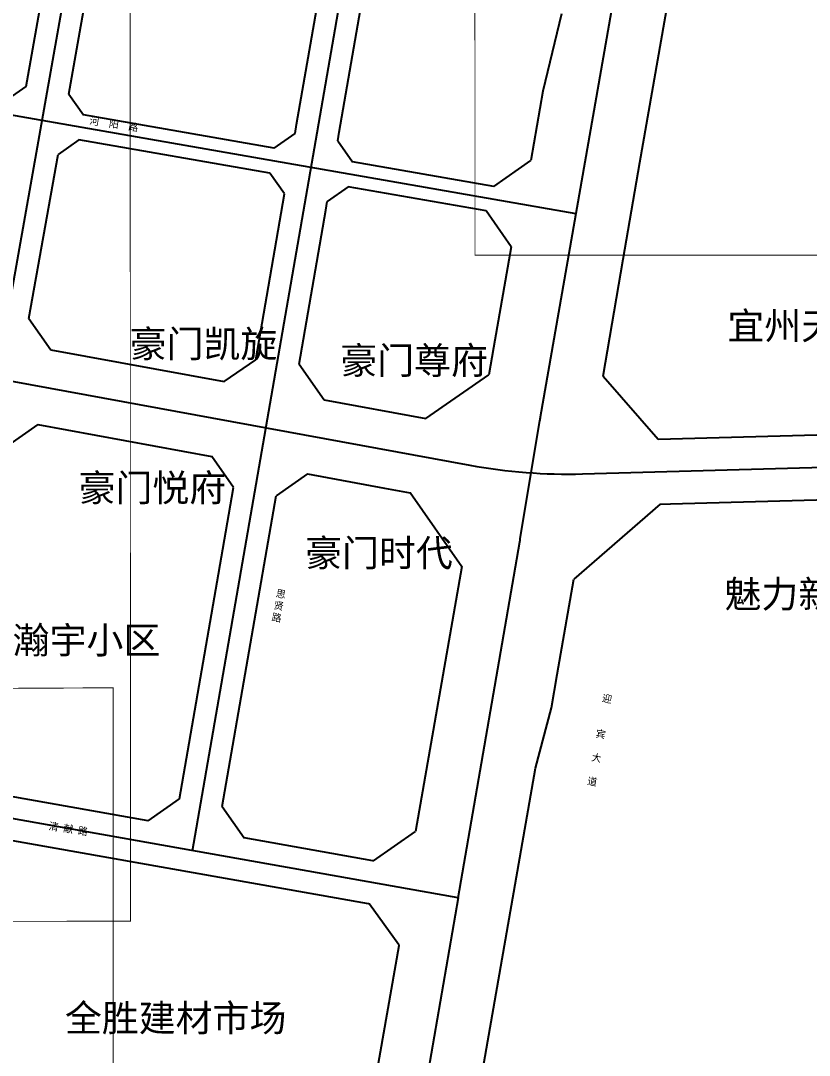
# Model space of a CAD drawing. Extents: x 529262 to 576451, y 2694391 to 2717535.
# Drawn here: x 563203 to 563640, y 2709883 to 2710457 of the extents above; entities that cross this region are included whole.
import ezdxf
from ezdxf.enums import TextEntityAlignment as Align
from ezdxf.xclip import XClip

# ---------------------------------------------------------------- set-up
doc = ezdxf.new("R2010")
doc.units = 0
doc.header["$XCLIPFRAME"] = 0
for name, color, linetype in [('PP-COM', 7, 'Continuous'), ('RD-中线', 40, 'Continuous'), ('RD-红线', 7, 'Continuous'), ('RD-路名', 7, 'Continuous'), ('地块名称', 1, 'Continuous')]:
    doc.layers.add(name, color=color, linetype=linetype)
doc.styles.add('STYLE1', font='simhei.ttf')
doc.styles.add('黑体', font='simhei.ttf')

# ---------------------------------------------------------------- blocks, each defined once
blk = doc.blocks.new('A$C19FD0107')
at = {"layer": 'RD-中线', "color": 8, "linetype": 'Continuous'}
for points in [[(-7960.88, 14986.93), (-7915.56, 15243.04, 0.015839), (-7911.03, 15274.38), (-7907.82, 15303, -0.015839), (-7903.29, 15334.35), (-7712.17, 16414.53, 0.000335), (-7712.11, 16414.93), (-7698.73, 16491.12, 0.000054), (-7698.72, 16491.18), (-7681.61, 16588.75)], [(-7552.98, 15579.99), (-7518.8, 15777.52, 0.001468), (-7518.51, 15779.25), (-7507.59, 15844.61, -0.001839), (-7507.22, 15846.79), (-7457.8, 16129.9, -0.012142), (-7452.1, 16158.47), (-7452.17, 16158.16, 0.008143), (-7448.49, 16177.35), (-7437.37, 16240.84, 0.007817), (-7435.9, 16250.1), (-7433.31, 16268.2)]]:
    blk.add_lwpolyline(points, format="xyb", dxfattribs=at)
at = {"layer": 'RD-中线', "color": 8, "linetype": 'Continuous', "flags": 128}
for points in [[(-7700.15, 15606.15), (-7604.06, 16159.91), (-7604.06, 16159.91), (-7596.39, 16204.1), (-7596.39, 16204.1), (-7583.8, 16276.68, 0.000297), (-7583.74, 16277.03), (-7578.34, 16308.34, -0.000153), (-7578.31, 16308.52), (-7563.37, 16394.93, -0.000362), (-7563.29, 16395.36), (-7551.51, 16462.95, -0.000187), (-7551.47, 16463.17), (-7534.02, 16562.75)], [(-8094.49, 15920.48), (-7546.41, 15819.96, 0.052358), (-7483.94, 15815.15), (-7169.78, 15823.9, 0.002675), (-7009.35, 15829.23), (-6599.11, 15842.91, -0.002003), (-6594.3, 15843.05, -0.002003)]]:
    blk.add_lwpolyline(points, format="xyb", dxfattribs=at)
for points in [[(-7487.56, 15959.45), (-8069.05, 16060.96)], [(-7552.98, 15579.99), (-8137.34, 15683.84)]]:
    blk.add_lwpolyline(points, dxfattribs=at)
at = {"layer": 'RD-中线', "color": 8, "linetype": 'Continuous', "ltscale": 100}
blk.add_lwpolyline([(-7552.98, 15579.99), (-7614.53, 15224.26, 0.022864), (-7617.97, 15197.05), (-7656.03, 14721.62, -0.017422), (-7658.42, 14700.86), (-7660.81, 14685.05, 0.009555), (-7662.3, 14673.68), (-7679.95, 14515.84, 0.004499), (-7681.05, 14505.09), (-7715.67, 14135.39, -0.025309), (-7720.02, 14105.35), (-7719.35, 14108.74, 0.055468), (-7721.57, 14082.29), (-7691.96, 12988.66), (-7675.22, 12857.93), (-7612.49, 12550.87), (-7521.66, 12281.18), (-7495.03, 12217.99, -0.012701), (-7472.78, 12161.24)], format="xyb", dxfattribs=at)
at = {"layer": 'RD-红线', "color": 8, "linetype": 'Continuous', "flags": 128}
for points in [[(-7792.41, 16029.9), (-7764.46, 16187.89)], [(-7768.76, 16025.82), (-7740.79, 16183.91)], [(-7643.31, 16003.91), (-7642.45, 16008.84), (-7615.82, 16162.34)], [(-7619.67, 15999.76), (-7618.81, 16004.68), (-7592.22, 16157.95)], [(-7472.51, 15869.35), (-7461.46, 15934.24), (-7452.15, 15987.8), (-7428.55, 16123.02), (-7428.4, 16123.68), (-7428.38, 16123.77)], [(-7495.62, 16070.24), (-7506.01, 16027.42)], [(-7506.01, 16027.42), (-7512.67, 15988.9)], [(-7654.88, 15995.77), (-7760.64, 16014.23)], [(-7657.25, 15981.97), (-7763.12, 16000.45)], [(-7790.8, 15901.28), (-7774.69, 15992.34)], [(-7533.15, 15974.51), (-7611.54, 15988.2)], [(-7665.07, 15878.47), (-7649.12, 15970.41)], [(-7537.49, 15961.06), (-7613.91, 15974.4)], [(-7641.13, 15876.07), (-7626.34, 15961.33), (-7625.48, 15966.26)], [(-7523.5, 15941.12), (-7533.29, 15885.04), (-7535.89, 15870.14)], [(-7778.73, 15883.92), (-7682.56, 15866.28)], [(-7627.23, 15856.13), (-7570.85, 15845.79)], [(-7785.87, 15842.52), (-7689.46, 15824.84)], [(-7442.1, 15834.32), (-7171.69, 15841.86)], [(-7636.34, 15815.1), (-7593.7, 15807.28), (-7579.48, 15804.67)], [(-7683.73, 15630.59), (-7653.83, 15802.91)], [(-7683.32, 15773.33), (-7677.38, 15807.52)], [(-7440.96, 15798.34), (-7435.16, 15798.5), (-7172.42, 15805.82)], [(-7707.34, 15634.91), (-7683.32, 15773.33)], [(-7550.9, 15763.81), (-7576.57, 15616.75)], [(-7163.1, 15273.08), (-7520.28, 15266.64), (-7567.63, 15321.95), (-7510.03, 15651.94)], [(-7724.74, 15622.7), (-7821.81, 15639.96)], [(-7602.07, 15576.53), (-7602.59, 15576.62), (-7825.97, 15616.32)], [(-7599.77, 15600.49), (-7600.25, 15600.58), (-7671.57, 15613.26)], [(-7585.78, 15553.94), (-7585.87, 15553.3), (-7611.23, 15408.02)]]:
    blk.add_lwpolyline(points, dxfattribs=at)
at = {"layer": 'RD-红线', "color": 8}
for points in [[(-7803.98, 16021.8), (-7792.41, 16029.9, 0.413544)], [(-7768.76, 16025.82), (-7760.64, 16014.23, 0.414883)], [(-7654.88, 15995.77), (-7643.31, 16003.91, 0.414515)], [(-7763.12, 16000.45), (-7774.69, 15992.34, 0.413544)], [(-7619.67, 15999.76), (-7611.54, 15988.2, 0.413912)], [(-7649.12, 15970.41), (-7657.25, 15981.97, 0.413912)], [(-7613.91, 15974.4), (-7625.48, 15966.26, 0.414515)], [(-7790.8, 15901.28), (-7778.73, 15883.92, 0.412378)], [(-7682.56, 15866.28), (-7665.07, 15878.47, 0.417024)], [(-7641.13, 15876.07), (-7627.23, 15856.13, 0.411409)], [(-7785.87, 15842.52), (-7803.34, 15830.38, 0.416051)], [(-7677.38, 15807.52), (-7689.46, 15824.84, 0.411409)], [(-7636.34, 15815.1), (-7653.83, 15802.91, 0.417024)], [(-7724.74, 15622.7), (-7707.34, 15634.91, 0.415408)], [(-7683.73, 15630.59), (-7671.57, 15613.26, 0.41302)]]:
    blk.add_lwpolyline(points, format="xyb", dxfattribs=at)
at = {"layer": 'RD-红线', "color": 8, "linetype": 'Continuous'}
for points in [[(-7533.15, 15974.51), (-7512.67, 15988.9)], [(-7523.5, 15941.12), (-7537.49, 15961.06)], [(-7501.15, 15685.32), (-7498.04, 15703.96), (-7488.89, 15756.83)], [(-7510.03, 15651.94), (-7501.15, 15685.32)]]:
    blk.add_lwpolyline(points, dxfattribs=at)
for points in [[(-7570.85, 15845.79), (-7535.89, 15870.14, 0.416722)], [(-7472.51, 15869.35), (-7442.1, 15834.32, 0.47302)], [(-7550.92, 15763.66), (-7579.48, 15804.67, 0.411705)], [(-7440.96, 15798.34), (-7488.89, 15756.83, 0.357007)], [(-7599.77, 15600.49), (-7576.57, 15616.75, 0.415107)], [(-7585.78, 15553.94), (-7602.07, 15576.53, 0.405342)]]:
    blk.add_lwpolyline(points, format="xyb", dxfattribs=at)

msp = doc.modelspace()

# ---------------------------------------------------------------- linework, layer by layer
at = {"const_width": 0.5}
for points in [[(563606.548, 2710897.61), (563454.196, 2710897.56), (563454.418, 2710327.012), (563986.146, 2710327.13), (563986.081, 2710399.056), (564231.875, 2710399.045), (564231.655, 2710837.782), (563606.85, 2710834.954), (563606.548, 2710897.61)], [(562692.153, 2710600.99), (562692.05, 2709884.417), (563017.764, 2709884.409), (563017.604, 2709957.522), (563263.473, 2709957.617), (563263.248, 2710603.642), (562692.153, 2710600.99)], [(562682.951, 2710084.137), (562682.741, 2709368.13), (563008.028, 2709368.134), (563008.106, 2709441.395), (563253.916, 2709441.417), (563253.894, 2710087.101), (562682.951, 2710084.137)]]:
    msp.add_lwpolyline(points, dxfattribs=at)

# ---------------------------------------------------------------- block references
at = {"layer": 'PP-COM'}
ref = msp.add_blockref('A$C19FD0107', (570997.993, 2694390.603), dxfattribs=at)
XClip(ref).set_block_clipping_path([(-9366.4383134884, 14428.6043910822), (-3328.4480743363, 17452.7484863754)])

# ---------------------------------------------------------------- texts
at = {"layer": 'RD-路名', "color": 7, "style": '黑体'}
for s, rotation, p in [('河  阳  路', 351.275688, (563254.294, 2710399.87)), ('清 献 路', 351.232035, (563229.041, 2710008.976))]:
    msp.add_text(s, height=4, rotation=rotation, dxfattribs=at).set_placement(p, align=Align.MIDDLE)
at = {"layer": 'RD-路名', "color": 7, "linetype": 'Continuous', "char_height": 4, "width": 50.99419, "attachment_point": 1, "rotation": 349.958985, "style": '黑体'}
for s, insert in [('思\\P贤\\P路', (563344.493, 2710141.567)), ('迎\\P\\P\\P宾\\P\\P大\\P\\P道', (563525.234, 2710083.489))]:
    msp.add_mtext(s, dxfattribs=dict(at, insert=insert))
at = {"layer": '地块名称', "color": 1, "style": 'STYLE1'}
for s, p in [('宜州天地', (563594.281, 2710280.317)), ('豪门凯旋', (563262.99, 2710270.343)), ('豪门尊府', (563379.744, 2710261.123)), ('豪门悦府', (563234.649, 2710190.493)), ('豪门时代', (563360.237, 2710154.359)), ('魅力新都', (563592.676, 2710131.516)), ('金瀚宇小区', (563177.677, 2710106.028)), ('全胜建材市场', (563227.12, 2709896.479))]:
    msp.add_text(s, height=15, dxfattribs=at).set_placement(p)

doc.saveas('drawing.dxf')
